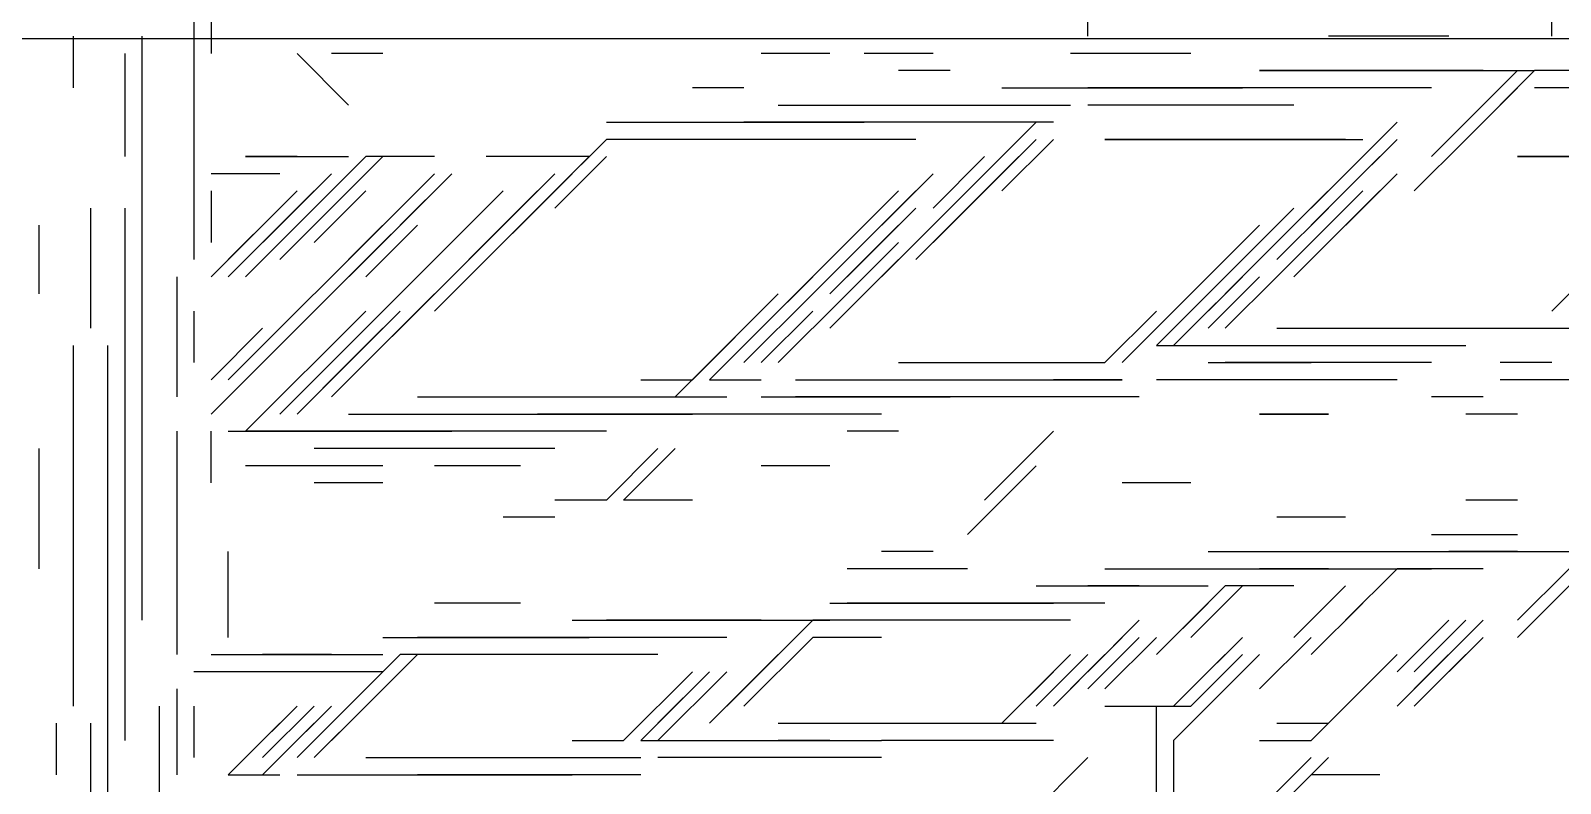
# Model space of a CAD drawing. Extents: x 34 to 168, y 38 to 138.
# Drawn here: x 74.55 to 89.38, y 102.77 to 110.08 of the extents above; entities that cross this region are included whole.
import ezdxf

# ---------------------------------------------------------------- set-up
doc = ezdxf.new("R2010")
doc.units = 0
doc.layers.add('STRUCTURE', color=1, linetype='CONTINUOUS')

msp = doc.modelspace()

# ---------------------------------------------------------------- linework, layer by layer
for p, q in [((76.1337, 111.5203), (76.1337, 107.8536)), ((76.3003, 111.3536), (76.3003, 109.8536)), ((76.1337, 110.8536), (76.1337, 107.8536)), ((76.1337, 110.8536), (76.1337, 107.8536)), ((84.8003, 110.0203), (84.8003, 110.5203)), ((84.8003, 110.0203), (84.8003, 110.5203)), ((89.3003, 110.0203), (89.3003, 110.5203)), ((89.3003, 110.0203), (89.3003, 110.5203)), ((76.1337, 110.3536), (76.1337, 107.8536)), ((74.967, 109.5203), (74.967, 110.0203)), ((74.967, 109.5203), (74.967, 110.0203)), ((75.6337, 107.5203), (75.6337, 110.0203)), ((88.3003, 110.0203), (87.1337, 110.0203)), ((75.467, 108.8536), (75.467, 109.8536)), ((77.6337, 109.3536), (77.1337, 109.8536)), ((77.967, 109.8536), (77.467, 109.8536)), ((82.3003, 109.8536), (81.6337, 109.8536)), ((83.3003, 109.8536), (82.6337, 109.8536)), ((85.3003, 109.8536), (84.6337, 109.8536)), ((85.3003, 109.8536), (84.6337, 109.8536)), ((85.8003, 109.8536), (85.1337, 109.8536)), ((83.467, 109.687), (82.967, 109.687)), ((86.467, 109.687), (88.967, 109.687)), ((86.467, 109.687), (89.1337, 109.687)), ((88.3003, 109.687), (86.467, 109.687)), ((86.467, 109.687), (88.967, 109.687)), ((86.467, 109.687), (88.8003, 109.687)), ((88.3003, 109.687), (86.6337, 109.687)), ((88.3003, 109.687), (86.6337, 109.687)), ((86.8003, 109.687), (89.1337, 109.687)), ((88.1337, 109.687), (86.8003, 109.687)), ((88.1337, 109.687), (86.8003, 109.687)), ((88.1337, 109.687), (86.967, 109.687)), ((86.967, 109.687), (89.1337, 109.687)), ((88.6337, 109.687), (86.967, 109.687)), ((86.967, 109.687), (89.1337, 109.687)), ((87.1337, 109.687), (88.3003, 109.687)), ((88.6337, 109.687), (87.1337, 109.687)), ((87.1337, 109.687), (88.3003, 109.687)), ((88.6337, 109.687), (87.1337, 109.687)), ((88.3003, 109.687), (87.3003, 109.687)), ((88.1337, 109.687), (87.6337, 109.687)), ((89.1337, 109.687), (88.467, 109.0203)), ((88.967, 109.687), (88.467, 109.187)), ((88.6337, 109.687), (89.1337, 109.687)), ((89.8003, 109.687), (89.1337, 109.687)), ((90.467, 109.687), (89.3003, 109.687)), ((76.1337, 109.5203), (76.1337, 107.8536)), ((81.467, 109.5203), (80.967, 109.5203)), ((83.967, 109.5203), (84.8003, 109.5203)), ((84.1337, 109.5203), (86.3003, 109.5203)), ((84.1337, 109.5203), (86.3003, 109.5203)), ((84.1337, 109.5203), (86.3003, 109.5203)), ((84.6337, 109.5203), (86.1337, 109.5203)), ((84.6337, 109.5203), (86.1337, 109.5203)), ((84.6337, 109.5203), (86.1337, 109.5203)), ((84.8003, 109.5203), (85.967, 109.5203)), ((84.8003, 109.5203), (85.967, 109.5203)), ((85.967, 109.5203), (84.8003, 109.5203)), ((86.1337, 109.5203), (84.8003, 109.5203)), ((86.1337, 109.5203), (84.8003, 109.5203)), ((86.3003, 109.5203), (84.8003, 109.5203)), ((86.1337, 109.5203), (84.8003, 109.5203)), ((85.967, 109.5203), (84.967, 109.5203)), ((86.467, 109.5203), (84.967, 109.5203)), ((86.8003, 109.5203), (84.967, 109.5203)), ((86.467, 109.5203), (84.967, 109.5203)), ((86.6337, 109.5203), (84.967, 109.5203)), ((86.6337, 109.5203), (84.967, 109.5203)), ((85.1337, 109.5203), (85.8003, 109.5203)), ((87.467, 109.5203), (85.6337, 109.5203)), ((88.1337, 109.5203), (86.3003, 109.5203)), ((87.967, 109.5203), (86.8003, 109.5203)), ((87.967, 109.5203), (86.967, 109.5203)), ((88.8003, 109.5203), (88.1337, 108.8536)), ((88.8003, 109.5203), (88.1337, 108.8536)), ((88.8003, 109.5203), (88.1337, 108.8536)), ((88.967, 109.5203), (88.467, 109.0203)), ((89.6337, 109.5203), (89.1337, 109.5203)), ((75.6337, 105.187), (75.6337, 109.3536)), ((75.6337, 105.187), (75.6337, 109.3536)), ((81.8003, 109.3536), (83.467, 109.3536)), ((81.967, 109.3536), (83.6337, 109.3536)), ((81.967, 109.3536), (83.6337, 109.3536)), ((82.1337, 109.3536), (82.6337, 109.3536)), ((82.6337, 109.3536), (83.967, 109.3536)), ((82.8003, 109.3536), (84.6337, 109.3536)), ((82.8003, 109.3536), (84.467, 109.3536)), ((82.8003, 109.3536), (83.967, 109.3536)), ((82.8003, 109.3536), (84.467, 109.3536)), ((82.967, 109.3536), (83.467, 109.3536)), ((85.467, 109.3536), (84.8003, 109.3536)), ((86.1337, 109.3536), (84.8003, 109.3536)), ((86.6337, 109.3536), (84.967, 109.3536)), ((86.8003, 109.3536), (84.967, 109.3536)), ((80.1337, 109.187), (81.467, 109.187)), ((80.1337, 109.187), (82.6337, 109.187)), ((80.1337, 109.187), (81.467, 109.187)), ((80.467, 109.187), (82.467, 109.187)), ((80.8003, 109.187), (81.8003, 109.187)), ((80.8003, 109.187), (81.8003, 109.187)), ((80.967, 109.187), (81.6337, 109.187)), ((84.467, 109.187), (81.467, 109.187)), ((83.967, 109.187), (81.6337, 109.187)), ((84.467, 109.187), (81.6337, 109.187)), ((83.967, 109.187), (81.6337, 109.187)), ((84.467, 109.187), (81.8003, 109.187)), ((81.8003, 109.187), (82.6337, 109.187)), ((83.967, 109.187), (81.8003, 109.187)), ((83.967, 109.187), (81.8003, 109.187)), ((84.467, 109.187), (81.8003, 109.187)), ((81.8003, 109.187), (82.6337, 109.187)), ((83.6337, 109.187), (82.1337, 109.187)), ((82.1337, 109.187), (82.6337, 109.187)), ((83.967, 109.187), (82.467, 109.187)), ((83.8003, 109.187), (82.8003, 109.187)), ((84.3003, 109.187), (83.1337, 108.0203)), ((83.6337, 109.187), (83.1337, 109.187)), ((84.3003, 109.187), (83.1337, 108.0203)), ((84.467, 109.187), (83.967, 109.187)), ((86.967, 108.3536), (87.8003, 109.187)), ((80.1337, 109.0203), (79.6337, 108.5203)), ((81.467, 109.0203), (80.1337, 109.0203)), ((80.967, 109.0203), (80.1337, 109.0203)), ((81.3003, 109.0203), (80.1337, 109.0203)), ((81.467, 109.0203), (80.1337, 109.0203)), ((81.467, 109.0203), (80.1337, 109.0203)), ((81.6337, 109.0203), (80.1337, 109.0203)), ((81.6337, 109.0203), (80.1337, 109.0203)), ((80.967, 109.0203), (80.1337, 109.0203)), ((82.3003, 109.0203), (80.3003, 109.0203)), ((82.6337, 109.0203), (80.3003, 109.0203)), ((82.967, 109.0203), (80.3003, 109.0203)), ((83.1337, 109.0203), (80.467, 109.0203)), ((83.1337, 109.0203), (80.6337, 109.0203)), ((84.3003, 109.0203), (83.3003, 108.0203)), ((83.467, 108.3536), (84.1337, 109.0203)), ((83.467, 108.3536), (84.1337, 109.0203)), ((83.467, 108.3536), (84.1337, 109.0203)), ((84.467, 109.0203), (83.967, 108.5203)), ((84.967, 109.0203), (87.467, 109.0203)), ((87.3003, 109.0203), (84.967, 109.0203)), ((87.3003, 108.5203), (87.8003, 109.0203)), ((88.467, 109.0203), (87.967, 108.5203)), ((77.8003, 108.8536), (76.6337, 107.687)), ((77.1337, 108.8536), (76.6337, 108.8536)), ((76.6337, 108.8536), (77.6337, 108.8536)), ((77.1337, 108.8536), (76.6337, 108.8536)), ((76.6337, 108.8536), (77.467, 108.8536)), ((77.1337, 108.8536), (76.6337, 108.8536)), ((76.6337, 108.8536), (77.467, 108.8536)), ((77.967, 108.8536), (76.967, 107.8536)), ((78.467, 108.8536), (77.8003, 108.8536)), ((78.467, 108.8536), (77.967, 108.8536)), ((78.467, 108.8536), (77.967, 108.8536)), ((79.967, 108.8536), (78.8003, 107.687)), ((79.967, 108.8536), (78.8003, 107.687)), ((79.467, 108.8536), (78.967, 108.8536)), ((79.967, 108.8536), (78.967, 108.8536)), ((79.467, 108.8536), (78.967, 108.8536)), ((79.967, 108.8536), (79.467, 108.8536)), ((79.967, 108.8536), (79.467, 108.8536)), ((79.967, 108.8536), (79.467, 108.8536)), ((79.967, 108.8536), (79.467, 108.8536)), ((80.1337, 108.8536), (79.6337, 108.3536)), ((83.967, 108.8536), (83.1337, 108.0203)), ((83.967, 108.8536), (83.1337, 108.0203)), ((83.967, 108.8536), (83.1337, 108.0203)), ((83.3003, 108.3536), (83.8003, 108.8536)), ((84.1337, 108.8536), (83.3003, 108.0203)), ((83.467, 108.3536), (83.967, 108.8536)), ((86.8003, 108.187), (87.467, 108.8536)), ((86.967, 108.187), (87.6337, 108.8536)), ((88.967, 108.8536), (90.8003, 108.8536)), ((90.8003, 108.8536), (88.967, 108.8536)), ((76.8003, 108.687), (76.3003, 108.687)), ((76.967, 108.687), (76.3003, 108.687)), ((76.8003, 108.687), (76.3003, 108.687)), ((76.967, 108.687), (76.467, 108.687)), ((76.967, 108.687), (76.467, 108.687)), ((78.6337, 108.687), (76.6337, 106.687)), ((78.6337, 108.687), (76.6337, 106.687)), ((77.467, 108.687), (76.8003, 108.0203)), ((77.6337, 108.687), (76.967, 108.0203)), ((77.6337, 108.687), (76.967, 108.0203)), ((78.6337, 108.687), (77.3003, 107.3536)), ((78.6337, 108.687), (77.3003, 107.3536)), ((78.6337, 108.687), (77.467, 107.5203)), ((78.6337, 108.687), (77.467, 107.5203)), ((77.467, 107.687), (78.467, 108.687)), ((78.6337, 108.687), (77.467, 107.5203)), ((78.6337, 108.687), (78.1337, 108.187)), ((78.6337, 108.687), (78.1337, 108.187)), ((78.6337, 108.687), (78.1337, 108.187)), ((79.6337, 108.687), (78.3003, 107.3536)), ((79.6337, 108.687), (78.3003, 107.3536)), ((79.6337, 108.687), (78.3003, 107.3536)), ((79.8003, 108.687), (78.6337, 107.5203)), ((82.3003, 107.687), (83.3003, 108.687)), ((83.8003, 108.687), (82.8003, 107.687)), ((87.8003, 108.687), (86.8003, 107.687)), ((76.1337, 108.5203), (76.1337, 107.8536)), ((76.1337, 108.5203), (76.1337, 107.8536)), ((76.1337, 108.5203), (76.1337, 108.0203)), ((76.1337, 108.5203), (76.1337, 107.8536)), ((76.1337, 108.5203), (76.1337, 107.8536)), ((76.1337, 108.5203), (76.1337, 107.8536)), ((76.3003, 107.687), (77.1337, 108.5203)), ((76.3003, 108.5203), (76.3003, 108.0203)), ((76.3003, 108.5203), (76.3003, 108.0203)), ((76.467, 107.687), (77.3003, 108.5203)), ((76.467, 107.687), (77.3003, 108.5203)), ((76.467, 107.687), (77.3003, 108.5203)), ((76.467, 107.687), (77.3003, 108.5203)), ((76.467, 107.687), (77.3003, 108.5203)), ((77.8003, 108.5203), (77.3003, 108.0203)), ((77.8003, 108.5203), (77.3003, 108.0203)), ((77.467, 107.687), (78.3003, 108.5203)), ((77.467, 107.687), (78.3003, 108.5203)), ((77.6337, 107.8536), (78.3003, 108.5203)), ((77.967, 107.3536), (79.1337, 108.5203)), ((79.467, 108.5203), (78.3003, 107.3536)), ((79.467, 108.5203), (78.8003, 107.8536)), ((79.467, 108.5203), (78.967, 108.0203)), ((81.967, 107.5203), (82.967, 108.5203)), ((82.1337, 107.5203), (83.1337, 108.5203)), ((83.8003, 108.5203), (83.1337, 107.8536)), ((87.467, 108.5203), (86.6337, 107.687)), ((87.6337, 108.5203), (86.8003, 107.687)), ((87.467, 108.5203), (86.967, 108.0203)), ((75.1337, 107.187), (75.1337, 108.3536)), ((75.1337, 107.187), (75.1337, 108.3536)), ((75.467, 107.187), (75.467, 108.3536)), ((76.467, 106.687), (78.1337, 108.3536)), ((76.467, 107.687), (77.1337, 108.3536)), ((76.467, 107.8536), (76.967, 108.3536)), ((76.467, 107.8536), (76.967, 108.3536)), ((76.467, 107.8536), (76.967, 108.3536)), ((76.467, 107.687), (77.1337, 108.3536)), ((76.467, 107.687), (77.1337, 108.3536)), ((76.6337, 107.8536), (77.1337, 108.3536)), ((76.6337, 107.8536), (77.1337, 108.3536)), ((78.8003, 107.8536), (79.3003, 108.3536)), ((82.3003, 107.5203), (83.1337, 108.3536)), ((86.3003, 107.8536), (86.8003, 108.3536)), ((86.6337, 107.8536), (87.1337, 108.3536)), ((74.6337, 107.5203), (74.6337, 108.187)), ((77.1337, 106.5203), (78.8003, 108.187)), ((78.3003, 108.187), (77.8003, 107.687)), ((78.3003, 108.187), (77.8003, 107.687)), ((82.467, 107.687), (82.967, 108.187)), ((85.6337, 107.3536), (86.467, 108.187)), ((85.8003, 107.3536), (86.6337, 108.187)), ((85.967, 107.5203), (86.6337, 108.187)), ((86.1337, 107.5203), (86.8003, 108.187)), ((77.967, 108.0203), (76.6337, 106.687)), ((77.967, 108.0203), (76.6337, 106.687)), ((78.967, 108.0203), (78.3003, 107.3536)), ((82.967, 108.0203), (82.3003, 107.3536)), ((82.967, 108.0203), (82.3003, 107.3536)), ((82.967, 108.0203), (82.3003, 107.3536)), ((82.967, 108.0203), (82.3003, 107.3536)), ((82.967, 108.0203), (82.3003, 107.3536)), ((83.1337, 108.0203), (82.6337, 107.5203)), ((83.1337, 108.0203), (82.6337, 107.5203)), ((78.967, 107.8536), (78.467, 107.3536)), ((82.3003, 107.3536), (82.8003, 107.8536)), ((82.967, 107.8536), (82.3003, 107.187)), ((82.3003, 107.3536), (82.8003, 107.8536)), ((82.3003, 107.3536), (82.8003, 107.8536)), ((85.6337, 107.3536), (86.1337, 107.8536)), ((89.3003, 107.3536), (89.8003, 107.8536)), ((75.967, 107.687), (75.967, 106.5203)), ((75.967, 107.687), (75.967, 106.5203)), ((75.967, 107.687), (75.967, 106.5203)), ((77.6337, 107.687), (76.3003, 106.3536)), ((77.6337, 107.687), (76.6337, 106.687)), ((78.6337, 107.687), (77.467, 106.5203)), ((78.6337, 107.687), (77.6337, 106.687)), ((81.6337, 107.187), (82.1337, 107.687)), ((82.6337, 107.687), (82.1337, 107.187)), ((85.6337, 107.0203), (86.3003, 107.687)), ((85.6337, 107.0203), (86.3003, 107.687)), ((86.3003, 107.687), (85.8003, 107.187)), ((86.3003, 107.687), (85.8003, 107.187)), ((86.467, 107.687), (85.967, 107.187)), ((86.6337, 107.687), (86.1337, 107.187)), ((78.467, 107.5203), (77.967, 107.0203)), ((80.967, 106.687), (81.8003, 107.5203)), ((80.967, 106.687), (81.8003, 107.5203)), ((81.1337, 106.687), (81.967, 107.5203)), ((81.467, 106.8536), (82.1337, 107.5203)), ((82.467, 107.5203), (81.8003, 106.8536)), ((82.467, 107.5203), (81.8003, 106.8536)), ((85.467, 107.0203), (85.967, 107.5203)), ((75.467, 104.3536), (75.467, 107.3536)), ((76.1337, 107.3536), (76.1337, 106.8536)), ((76.1337, 107.3536), (76.1337, 106.8536)), ((76.1337, 107.3536), (76.1337, 106.8536)), ((76.6337, 106.187), (77.8003, 107.3536)), ((78.1337, 107.3536), (77.1337, 106.3536)), ((77.6337, 106.8536), (78.1337, 107.3536)), ((82.1337, 107.3536), (81.6337, 106.8536)), ((82.1337, 107.3536), (81.6337, 106.8536)), ((82.1337, 107.3536), (81.6337, 106.8536)), ((84.967, 106.8536), (85.467, 107.3536)), ((85.1337, 106.8536), (85.6337, 107.3536)), ((75.6337, 106.187), (75.6337, 107.187)), ((75.967, 107.187), (75.967, 106.5203)), ((76.3003, 106.687), (76.8003, 107.187)), ((76.3003, 106.687), (76.8003, 107.187)), ((76.3003, 106.687), (76.8003, 107.187)), ((76.3003, 106.687), (76.8003, 107.187)), ((77.967, 107.187), (77.1337, 106.3536)), ((77.967, 107.187), (77.1337, 106.3536)), ((77.967, 107.187), (77.1337, 106.3536)), ((77.967, 107.187), (77.467, 106.687)), ((80.8003, 106.5203), (81.467, 107.187)), ((86.6337, 107.187), (88.967, 107.187)), ((86.967, 107.187), (88.967, 107.187)), ((87.1337, 107.187), (89.1337, 107.187)), ((87.467, 107.187), (89.1337, 107.187)), ((87.8003, 107.187), (89.3003, 107.187)), ((87.967, 107.187), (89.3003, 107.187)), ((88.1337, 107.187), (89.3003, 107.187)), ((88.1337, 107.187), (89.3003, 107.187)), ((88.1337, 107.187), (89.3003, 107.187)), ((88.3003, 107.187), (89.467, 107.187)), ((88.3003, 107.187), (89.3003, 107.187)), ((88.467, 107.187), (89.6337, 107.187)), ((88.467, 107.187), (89.6337, 107.187)), ((88.6337, 107.187), (89.6337, 107.187)), ((74.967, 103.5203), (74.967, 107.0203)), ((74.967, 103.5203), (74.967, 107.0203)), ((75.3003, 103.5203), (75.3003, 107.0203)), ((77.1337, 106.5203), (77.6337, 107.0203)), ((85.467, 107.0203), (85.967, 107.0203)), ((85.467, 107.0203), (85.967, 107.0203)), ((85.467, 107.0203), (85.967, 107.0203)), ((85.967, 107.0203), (87.967, 107.0203)), ((85.967, 107.0203), (87.6337, 107.0203)), ((85.967, 107.0203), (87.967, 107.0203)), ((85.967, 107.0203), (87.967, 107.0203)), ((85.967, 107.0203), (87.8003, 107.0203)), ((86.1337, 107.0203), (87.3003, 107.0203)), ((86.1337, 107.0203), (86.967, 107.0203)), ((86.1337, 107.0203), (86.8003, 107.0203)), ((86.3003, 107.0203), (88.467, 107.0203)), ((86.3003, 107.0203), (88.3003, 107.0203)), ((86.3003, 107.0203), (88.1337, 107.0203)), ((86.3003, 107.0203), (88.1337, 107.0203)), ((86.3003, 107.0203), (88.3003, 107.0203)), ((76.967, 106.3536), (77.467, 106.8536)), ((76.967, 106.3536), (77.467, 106.8536)), ((77.6337, 106.8536), (77.1337, 106.3536)), ((77.6337, 106.8536), (77.1337, 106.3536)), ((82.967, 106.8536), (84.8003, 106.8536)), ((83.467, 106.8536), (84.967, 106.8536)), ((83.6337, 106.8536), (84.967, 106.8536)), ((84.3003, 106.8536), (84.967, 106.8536)), ((85.967, 106.8536), (86.967, 106.8536)), ((86.967, 106.8536), (86.1337, 106.8536)), ((87.967, 106.8536), (86.3003, 106.8536)), ((88.1337, 106.8536), (86.8003, 106.8536)), ((88.1337, 106.8536), (86.8003, 106.8536)), ((87.967, 106.8536), (87.1337, 106.8536)), ((89.3003, 106.8536), (88.8003, 106.8536)), ((80.467, 106.687), (80.967, 106.687)), ((81.1337, 106.687), (81.6337, 106.687)), ((81.1337, 106.687), (81.6337, 106.687)), ((81.1337, 106.687), (81.6337, 106.687)), ((81.967, 106.687), (83.467, 106.687)), ((81.967, 106.687), (83.3003, 106.687)), ((81.967, 106.687), (82.8003, 106.687)), ((82.467, 106.687), (84.1337, 106.687)), ((82.8003, 106.687), (84.6337, 106.687)), ((82.967, 106.687), (84.6337, 106.687)), ((83.1337, 106.687), (84.8003, 106.687)), ((83.1337, 106.687), (84.8003, 106.687)), ((83.1337, 106.687), (84.8003, 106.687)), ((83.3003, 106.687), (84.967, 106.687)), ((83.467, 106.687), (84.967, 106.687)), ((83.6337, 106.687), (84.967, 106.687)), ((83.6337, 106.687), (84.967, 106.687)), ((83.6337, 106.687), (84.967, 106.687)), ((84.3003, 106.687), (85.1337, 106.687)), ((85.1337, 106.687), (84.467, 106.687)), ((86.1337, 106.687), (85.467, 106.687)), ((86.6337, 106.687), (85.467, 106.687)), ((86.6337, 106.687), (85.467, 106.687)), ((86.967, 106.687), (85.6337, 106.687)), ((86.1337, 106.687), (85.6337, 106.687)), ((87.1337, 106.687), (86.467, 106.687)), ((87.8003, 106.687), (86.467, 106.687)), ((87.1337, 106.687), (86.467, 106.687)), ((89.3003, 106.687), (88.8003, 106.687)), ((89.467, 106.687), (88.967, 106.687)), ((78.3003, 106.5203), (80.3003, 106.5203)), ((78.8003, 106.5203), (80.6337, 106.5203)), ((79.467, 106.5203), (80.8003, 106.5203)), ((80.1337, 106.5203), (80.8003, 106.5203)), ((80.8003, 106.5203), (81.3003, 106.5203)), ((80.8003, 106.5203), (81.3003, 106.5203)), ((81.6337, 106.5203), (83.467, 106.5203)), ((81.6337, 106.5203), (83.467, 106.5203)), ((81.6337, 106.5203), (83.3003, 106.5203)), ((81.6337, 106.5203), (83.467, 106.5203)), ((81.8003, 106.5203), (83.1337, 106.5203)), ((81.8003, 106.5203), (82.967, 106.5203)), ((81.8003, 106.5203), (82.6337, 106.5203)), ((81.8003, 106.5203), (83.1337, 106.5203)), ((81.8003, 106.5203), (82.967, 106.5203)), ((81.8003, 106.5203), (82.967, 106.5203)), ((81.8003, 106.5203), (82.8003, 106.5203)), ((83.1337, 106.5203), (81.967, 106.5203)), ((85.3003, 106.5203), (82.3003, 106.5203)), ((84.467, 106.5203), (82.8003, 106.5203)), ((84.467, 106.5203), (82.8003, 106.5203)), ((83.967, 106.5203), (82.967, 106.5203)), ((88.6337, 106.5203), (88.1337, 106.5203)), ((77.6337, 106.3536), (79.3003, 106.3536)), ((77.6337, 106.3536), (78.6337, 106.3536)), ((77.6337, 106.3536), (78.1337, 106.3536)), ((77.967, 106.3536), (79.967, 106.3536)), ((78.3003, 106.3536), (80.467, 106.3536)), ((78.467, 106.3536), (80.6337, 106.3536)), ((78.467, 106.3536), (80.6337, 106.3536)), ((78.467, 106.3536), (80.6337, 106.3536)), ((78.467, 106.3536), (80.467, 106.3536)), ((78.6337, 106.3536), (80.6337, 106.3536)), ((78.6337, 106.3536), (80.6337, 106.3536)), ((78.8003, 106.3536), (80.8003, 106.3536)), ((78.8003, 106.3536), (80.6337, 106.3536)), ((78.8003, 106.3536), (80.6337, 106.3536)), ((79.3003, 106.3536), (80.967, 106.3536)), ((80.967, 106.3536), (79.467, 106.3536)), ((81.8003, 106.3536), (80.967, 106.3536)), ((82.6337, 106.3536), (81.1337, 106.3536)), ((82.6337, 106.3536), (81.1337, 106.3536)), ((82.8003, 106.3536), (81.6337, 106.3536)), ((86.467, 106.3536), (87.1337, 106.3536)), ((87.1337, 106.3536), (86.467, 106.3536)), ((86.467, 106.3536), (87.1337, 106.3536)), ((87.1337, 106.3536), (86.467, 106.3536)), ((88.967, 106.3536), (88.467, 106.3536)), ((75.967, 106.187), (75.967, 104.0203)), ((75.967, 106.187), (75.967, 104.0203)), ((75.967, 106.187), (75.967, 104.0203)), ((75.967, 106.187), (75.967, 104.0203)), ((75.967, 106.187), (75.967, 104.0203)), ((76.3003, 105.687), (76.3003, 106.187)), ((76.467, 106.187), (78.467, 106.187)), ((78.467, 106.187), (76.6337, 106.187)), ((77.3003, 106.187), (78.6337, 106.187)), ((77.3003, 106.187), (78.3003, 106.187)), ((77.3003, 106.187), (78.1337, 106.187)), ((77.3003, 106.187), (78.6337, 106.187)), ((77.3003, 106.187), (78.467, 106.187)), ((77.3003, 106.187), (78.467, 106.187)), ((77.3003, 106.187), (78.3003, 106.187)), ((77.3003, 106.187), (78.3003, 106.187)), ((77.3003, 106.187), (78.3003, 106.187)), ((77.3003, 106.187), (78.6337, 106.187)), ((80.1337, 106.187), (78.3003, 106.187)), ((79.8003, 106.187), (78.467, 106.187)), ((79.8003, 106.187), (78.467, 106.187)), ((82.967, 106.187), (82.467, 106.187)), ((82.967, 106.187), (82.467, 106.187)), ((84.467, 106.187), (83.8003, 105.5203)), ((74.6337, 104.8536), (74.6337, 106.0203)), ((78.1337, 106.0203), (77.3003, 106.0203)), ((78.3003, 106.0203), (77.8003, 106.0203)), ((78.3003, 106.0203), (77.8003, 106.0203)), ((79.6337, 106.0203), (78.1337, 106.0203)), ((80.6337, 106.0203), (80.1337, 105.5203)), ((80.8003, 106.0203), (80.3003, 105.5203)), ((77.1337, 105.8536), (76.6337, 105.8536)), ((77.6337, 105.8536), (76.967, 105.8536)), ((77.967, 105.8536), (76.967, 105.8536)), ((77.6337, 105.8536), (76.967, 105.8536)), ((79.3003, 105.8536), (78.467, 105.8536)), ((82.3003, 105.8536), (81.6337, 105.8536)), ((82.3003, 105.8536), (81.6337, 105.8536)), ((84.3003, 105.8536), (83.6337, 105.187)), ((84.3003, 105.8536), (83.6337, 105.187)), ((77.967, 105.687), (77.3003, 105.687)), ((85.8003, 105.687), (85.1337, 105.687)), ((80.1337, 105.5203), (79.6337, 105.5203)), ((80.967, 105.5203), (80.3003, 105.5203)), ((80.967, 105.5203), (80.3003, 105.5203)), ((88.967, 105.5203), (88.467, 105.5203)), ((75.6337, 104.3536), (75.6337, 105.3536)), ((79.6337, 105.3536), (79.1337, 105.3536)), ((87.3003, 105.3536), (86.6337, 105.3536)), ((87.3003, 105.3536), (86.6337, 105.3536)), ((88.1337, 105.187), (88.967, 105.187)), ((75.467, 103.187), (75.467, 105.0203)), ((75.467, 103.187), (75.467, 105.0203)), ((76.467, 104.187), (76.467, 105.0203)), ((76.467, 104.187), (76.467, 105.0203)), ((83.3003, 105.0203), (82.8003, 105.0203)), ((83.3003, 105.0203), (82.8003, 105.0203)), ((85.967, 105.0203), (87.3003, 105.0203)), ((85.967, 105.0203), (87.3003, 105.0203)), ((86.6337, 105.0203), (87.967, 105.0203)), ((87.6337, 105.0203), (88.1337, 105.0203)), ((88.1337, 105.0203), (89.3003, 105.0203)), ((88.1337, 105.0203), (89.3003, 105.0203)), ((88.3003, 105.0203), (89.467, 105.0203)), ((88.967, 105.0203), (88.3003, 105.0203)), ((88.967, 105.0203), (88.467, 105.0203)), ((88.967, 105.0203), (88.467, 105.0203)), ((88.967, 105.0203), (88.467, 105.0203)), ((83.6337, 104.8536), (82.467, 104.8536)), ((84.967, 104.8536), (85.8003, 104.8536)), ((84.967, 104.8536), (85.8003, 104.8536)), ((85.3003, 104.8536), (86.1337, 104.8536)), ((85.6337, 104.8536), (86.6337, 104.8536)), ((85.967, 104.8536), (87.967, 104.8536)), ((85.967, 104.8536), (87.967, 104.8536)), ((86.1337, 104.8536), (88.1337, 104.8536)), ((87.1337, 104.8536), (86.467, 104.8536)), ((87.1337, 104.8536), (86.467, 104.8536)), ((87.1337, 104.8536), (86.467, 104.8536)), ((87.1337, 104.8536), (86.467, 104.8536)), ((87.1337, 104.8536), (86.467, 104.8536)), ((87.1337, 104.8536), (86.467, 104.8536)), ((87.1337, 104.8536), (86.467, 104.8536)), ((87.1337, 104.8536), (86.467, 104.8536)), ((87.1337, 104.8536), (86.467, 104.8536)), ((86.967, 104.8536), (87.467, 104.8536)), ((87.8003, 104.8536), (87.3003, 104.3536)), ((87.8003, 104.8536), (87.3003, 104.3536)), ((87.8003, 104.8536), (87.3003, 104.3536)), ((87.8003, 104.8536), (87.3003, 104.3536)), ((87.8003, 104.8536), (87.3003, 104.3536)), ((88.3003, 104.8536), (87.8003, 104.8536)), ((88.3003, 104.8536), (87.8003, 104.8536)), ((88.467, 104.8536), (87.8003, 104.8536)), ((88.3003, 104.8536), (87.8003, 104.8536)), ((88.6337, 104.8536), (87.967, 104.8536)), ((88.6337, 104.8536), (87.967, 104.8536)), ((88.6337, 104.8536), (87.967, 104.8536)), ((88.6337, 104.8536), (88.1337, 104.8536)), ((89.467, 104.8536), (88.967, 104.3536)), ((89.467, 104.8536), (88.967, 104.3536)), ((89.467, 104.8536), (88.967, 104.3536)), ((89.467, 104.8536), (88.967, 104.3536)), ((89.467, 104.8536), (88.967, 104.3536)), ((84.3003, 104.687), (84.8003, 104.687)), ((84.3003, 104.687), (85.467, 104.687)), ((84.3003, 104.687), (85.1337, 104.687)), ((84.3003, 104.687), (84.8003, 104.687)), ((84.6337, 104.687), (85.8003, 104.687)), ((84.6337, 104.687), (85.8003, 104.687)), ((85.3003, 104.687), (84.8003, 104.687)), ((84.8003, 104.687), (85.967, 104.687)), ((85.3003, 104.687), (84.8003, 104.687)), ((85.3003, 104.687), (84.8003, 104.687)), ((85.3003, 104.687), (84.8003, 104.687)), ((85.3003, 104.687), (84.8003, 104.687)), ((85.3003, 104.687), (84.8003, 104.687)), ((85.3003, 104.687), (84.8003, 104.687)), ((86.1337, 104.687), (85.6337, 104.187)), ((86.3003, 104.687), (85.8003, 104.187)), ((86.3003, 104.687), (85.8003, 104.187)), ((86.6337, 104.687), (86.1337, 104.687)), ((86.6337, 104.687), (86.1337, 104.687)), ((86.8003, 104.687), (86.3003, 104.687)), ((86.8003, 104.687), (86.3003, 104.687)), ((86.8003, 104.687), (86.3003, 104.687)), ((86.8003, 104.187), (87.3003, 104.687)), ((86.8003, 104.187), (87.3003, 104.687)), ((86.8003, 104.187), (87.3003, 104.687)), ((89.467, 104.687), (88.967, 104.187)), ((78.967, 104.5203), (78.467, 104.5203)), ((78.967, 104.5203), (78.467, 104.5203)), ((79.3003, 104.5203), (78.8003, 104.5203)), ((82.3003, 104.5203), (83.967, 104.5203)), ((82.3003, 104.5203), (84.1337, 104.5203)), ((82.3003, 104.5203), (83.967, 104.5203)), ((84.6337, 104.5203), (82.467, 104.5203)), ((82.467, 104.5203), (84.467, 104.5203)), ((82.467, 104.5203), (84.1337, 104.5203)), ((84.6337, 104.5203), (82.467, 104.5203)), ((84.6337, 104.5203), (82.467, 104.5203)), ((82.467, 104.5203), (83.6337, 104.5203)), ((84.6337, 104.5203), (82.467, 104.5203)), ((82.467, 104.5203), (84.467, 104.5203)), ((84.6337, 104.5203), (82.6337, 104.5203)), ((84.6337, 104.5203), (82.6337, 104.5203)), ((84.8003, 104.5203), (82.6337, 104.5203)), ((82.8003, 104.5203), (84.467, 104.5203)), ((84.967, 104.5203), (82.8003, 104.5203)), ((84.8003, 104.5203), (82.8003, 104.5203)), ((84.467, 104.5203), (82.967, 104.5203)), ((84.967, 104.5203), (83.1337, 104.5203)), ((83.3003, 104.5203), (83.967, 104.5203)), ((83.967, 104.5203), (83.467, 104.5203)), ((84.967, 104.5203), (83.8003, 104.5203)), ((84.967, 104.5203), (84.3003, 104.5203)), ((85.967, 104.5203), (85.467, 104.0203)), ((87.467, 104.5203), (86.967, 104.0203)), ((79.8003, 104.3536), (80.6337, 104.3536)), ((79.8003, 104.3536), (80.6337, 104.3536)), ((79.967, 104.3536), (82.1337, 104.3536)), ((80.1337, 104.3536), (82.3003, 104.3536)), ((81.6337, 104.3536), (80.1337, 104.3536)), ((80.3003, 104.3536), (82.3003, 104.3536)), ((81.6337, 104.3536), (80.3003, 104.3536)), ((80.3003, 104.3536), (82.3003, 104.3536)), ((81.467, 104.3536), (80.3003, 104.3536)), ((81.6337, 104.3536), (80.3003, 104.3536)), ((80.3003, 104.3536), (82.3003, 104.3536)), ((81.6337, 104.3536), (80.467, 104.3536)), ((81.467, 104.3536), (80.467, 104.3536)), ((81.467, 104.3536), (80.467, 104.3536)), ((81.467, 104.3536), (80.467, 104.3536)), ((81.3003, 104.3536), (80.467, 104.3536)), ((81.3003, 104.3536), (80.6337, 104.3536)), ((80.967, 104.3536), (81.6337, 104.3536)), ((80.967, 104.3536), (81.6337, 104.3536)), ((80.967, 104.3536), (81.6337, 104.3536)), ((82.1337, 104.3536), (81.3003, 103.5203)), ((82.6337, 104.3536), (82.1337, 104.3536)), ((82.6337, 104.3536), (82.1337, 104.3536)), ((82.967, 104.3536), (82.3003, 104.3536)), ((83.6337, 104.3536), (82.467, 104.3536)), ((84.1337, 104.3536), (82.6337, 104.3536)), ((84.6337, 104.3536), (82.967, 104.3536)), ((84.8003, 103.8536), (85.3003, 104.3536)), ((88.6337, 104.3536), (87.8003, 103.5203)), ((87.8003, 103.8536), (88.3003, 104.3536)), ((88.6337, 104.3536), (87.967, 103.687)), ((87.967, 103.8536), (88.467, 104.3536)), ((88.6337, 104.3536), (87.967, 103.687)), ((88.6337, 104.3536), (87.967, 103.687)), ((75.3003, 100.8536), (75.3003, 104.187)), ((77.967, 104.187), (79.8003, 104.187)), ((78.1337, 104.187), (79.967, 104.187)), ((78.1337, 104.187), (79.967, 104.187)), ((78.1337, 104.187), (79.967, 104.187)), ((78.3003, 104.187), (79.8003, 104.187)), ((78.3003, 104.187), (79.8003, 104.187)), ((79.8003, 104.187), (78.3003, 104.187)), ((79.967, 104.187), (78.3003, 104.187)), ((79.967, 104.187), (78.3003, 104.187)), ((79.967, 104.187), (78.3003, 104.187)), ((79.8003, 104.187), (78.467, 104.187)), ((78.467, 104.187), (79.6337, 104.187)), ((80.3003, 104.187), (78.467, 104.187)), ((80.1337, 104.187), (78.467, 104.187)), ((78.467, 104.187), (79.6337, 104.187)), ((80.3003, 104.187), (78.467, 104.187)), ((80.3003, 104.187), (78.467, 104.187)), ((80.3003, 104.187), (78.6337, 104.187)), ((78.8003, 104.187), (79.3003, 104.187)), ((80.467, 104.187), (78.967, 104.187)), ((81.1337, 104.187), (79.8003, 104.187)), ((81.3003, 104.187), (80.3003, 104.187)), ((81.1337, 104.187), (80.467, 104.187)), ((81.967, 104.187), (81.3003, 103.5203)), ((82.1337, 104.187), (81.467, 103.5203)), ((82.1337, 104.187), (81.467, 103.5203)), ((82.8003, 104.187), (82.1337, 104.187)), ((84.6337, 103.687), (85.1337, 104.187)), ((85.3003, 104.187), (84.8003, 103.687)), ((85.3003, 104.187), (84.8003, 103.687)), ((85.3003, 104.187), (84.8003, 103.687)), ((85.3003, 104.187), (84.8003, 103.687)), ((85.3003, 104.187), (84.8003, 103.687)), ((85.467, 104.187), (84.967, 103.687)), ((85.8003, 103.687), (86.3003, 104.187)), ((86.967, 104.187), (86.467, 103.687)), ((86.967, 104.187), (86.467, 103.687)), ((88.467, 104.187), (87.8003, 103.5203)), ((88.467, 104.187), (87.8003, 103.5203)), ((88.467, 104.187), (87.8003, 103.5203)), ((88.467, 104.187), (87.8003, 103.5203)), ((88.467, 104.187), (87.8003, 103.5203)), ((88.467, 104.187), (87.8003, 103.5203)), ((88.6337, 104.187), (87.967, 103.5203)), ((88.6337, 104.187), (87.967, 103.5203)), ((76.3003, 104.0203), (77.967, 104.0203)), ((76.3003, 104.0203), (77.967, 104.0203)), ((76.3003, 104.0203), (77.8003, 104.0203)), ((76.3003, 104.0203), (77.967, 104.0203)), ((76.467, 104.0203), (77.3003, 104.0203)), ((77.3003, 104.0203), (76.8003, 104.0203)), ((77.467, 104.0203), (76.967, 104.0203)), ((77.467, 104.0203), (76.967, 104.0203)), ((78.1337, 104.0203), (77.467, 103.3536)), ((78.3003, 104.0203), (77.8003, 103.5203)), ((78.3003, 104.0203), (77.8003, 103.5203)), ((78.8003, 104.0203), (78.1337, 104.0203)), ((79.6337, 104.0203), (78.3003, 104.0203)), ((80.1337, 104.0203), (78.3003, 104.0203)), ((80.3003, 104.0203), (78.467, 104.0203)), ((80.6337, 104.0203), (78.467, 104.0203)), ((81.8003, 104.0203), (81.1337, 103.3536)), ((84.1337, 103.5203), (84.6337, 104.0203)), ((84.3003, 103.5203), (84.8003, 104.0203)), ((84.467, 103.5203), (84.967, 104.0203)), ((84.467, 103.5203), (84.967, 104.0203)), ((84.467, 103.5203), (84.967, 104.0203)), ((84.467, 103.5203), (84.967, 104.0203)), ((84.467, 103.5203), (84.967, 104.0203)), ((86.467, 104.0203), (85.6337, 103.187)), ((85.6337, 103.5203), (86.1337, 104.0203)), ((85.6337, 103.5203), (86.1337, 104.0203)), ((85.8003, 103.5203), (86.3003, 104.0203)), ((85.8003, 103.5203), (86.3003, 104.0203)), ((85.8003, 103.5203), (86.3003, 104.0203)), ((85.8003, 103.5203), (86.3003, 104.0203)), ((85.8003, 103.5203), (86.3003, 104.0203)), ((85.8003, 103.5203), (86.3003, 104.0203)), ((87.1337, 103.3536), (87.8003, 104.0203)), ((88.3003, 104.0203), (87.8003, 103.5203)), ((88.467, 104.0203), (87.967, 103.5203)), ((76.967, 103.8536), (76.1337, 103.8536)), ((77.6337, 103.8536), (76.1337, 103.8536)), ((76.8003, 103.8536), (76.1337, 103.8536)), ((76.8003, 103.8536), (76.1337, 103.8536)), ((76.967, 103.8536), (76.1337, 103.8536)), ((76.967, 103.8536), (76.1337, 103.8536)), ((77.1337, 103.8536), (76.1337, 103.8536)), ((77.467, 103.8536), (76.3003, 103.8536)), ((76.8003, 103.8536), (76.3003, 103.8536)), ((76.8003, 103.8536), (76.3003, 103.8536)), ((77.3003, 103.8536), (76.467, 103.8536)), ((77.3003, 103.8536), (76.6337, 103.8536)), ((77.3003, 103.8536), (76.8003, 103.8536)), ((77.967, 103.8536), (77.467, 103.8536)), ((78.1337, 103.8536), (77.467, 103.187)), ((77.967, 103.8536), (77.467, 103.8536)), ((77.967, 103.8536), (77.467, 103.8536)), ((77.967, 103.8536), (77.467, 103.8536)), ((80.3003, 103.187), (80.967, 103.8536)), ((80.467, 103.187), (81.1337, 103.8536)), ((80.6337, 103.3536), (81.1337, 103.8536)), ((80.6337, 103.187), (81.3003, 103.8536)), ((83.967, 103.3536), (84.467, 103.8536)), ((86.967, 103.187), (87.6337, 103.8536)), ((86.967, 103.187), (87.6337, 103.8536)), ((86.967, 103.187), (87.6337, 103.8536)), ((87.1337, 103.3536), (87.6337, 103.8536)), ((87.1337, 103.3536), (87.6337, 103.8536)), ((87.1337, 103.3536), (87.6337, 103.8536)), ((87.1337, 103.3536), (87.6337, 103.8536)), ((75.967, 103.687), (75.967, 102.8536)), ((75.967, 103.687), (75.967, 102.8536)), ((75.967, 103.687), (75.967, 102.8536)), ((75.967, 103.687), (75.967, 102.8536)), ((75.967, 103.687), (75.967, 102.8536)), ((75.967, 103.687), (75.967, 102.8536)), ((75.967, 103.687), (75.967, 102.8536)), ((75.967, 103.687), (75.967, 102.8536)), ((75.967, 103.687), (75.967, 102.8536)), ((75.967, 103.687), (75.967, 102.8536)), ((75.8003, 101.8536), (75.8003, 103.5203)), ((75.967, 103.5203), (75.967, 103.0203)), ((76.1337, 103.5203), (76.1337, 103.0203)), ((76.1337, 103.5203), (76.1337, 103.0203)), ((76.6337, 103.0203), (77.1337, 103.5203)), ((76.8003, 103.0203), (77.3003, 103.5203)), ((76.967, 103.0203), (77.467, 103.5203)), ((77.467, 103.5203), (76.967, 103.0203)), ((76.967, 103.0203), (77.467, 103.5203)), ((77.467, 103.5203), (76.967, 103.0203)), ((76.967, 103.0203), (77.467, 103.5203)), ((76.967, 103.0203), (77.467, 103.5203)), ((77.6337, 103.5203), (77.1337, 103.0203)), ((77.8003, 103.5203), (77.3003, 103.0203)), ((84.967, 103.5203), (85.8003, 103.5203)), ((84.967, 103.5203), (85.8003, 103.5203)), ((84.967, 103.5203), (85.8003, 103.5203)), ((84.967, 103.5203), (85.8003, 103.5203)), ((84.967, 103.5203), (85.8003, 103.5203)), ((84.967, 103.5203), (85.8003, 103.5203)), ((84.967, 103.5203), (85.8003, 103.5203)), ((84.967, 103.5203), (85.8003, 103.5203)), ((84.967, 103.5203), (85.8003, 103.5203)), ((85.1337, 103.5203), (85.8003, 103.5203)), ((85.1337, 103.5203), (85.8003, 103.5203)), ((85.1337, 103.5203), (85.6337, 103.5203)), ((85.1337, 103.5203), (85.6337, 103.5203)), ((85.467, 102.687), (85.467, 103.5203)), ((74.8003, 102.8536), (74.8003, 103.3536)), ((74.8003, 102.8536), (74.8003, 103.3536)), ((75.1337, 98.187), (75.1337, 103.3536)), ((76.467, 102.8536), (76.967, 103.3536)), ((76.8003, 102.8536), (77.3003, 103.3536)), ((81.8003, 103.3536), (83.6337, 103.3536)), ((81.967, 103.3536), (83.967, 103.3536)), ((82.3003, 103.3536), (83.967, 103.3536)), ((82.467, 103.3536), (83.967, 103.3536)), ((82.8003, 103.3536), (84.1337, 103.3536)), ((82.8003, 103.3536), (84.1337, 103.3536)), ((82.967, 103.3536), (84.1337, 103.3536)), ((82.967, 103.3536), (84.1337, 103.3536)), ((82.967, 103.3536), (84.1337, 103.3536)), ((82.967, 103.3536), (84.1337, 103.3536)), ((82.967, 103.3536), (84.1337, 103.3536)), ((83.1337, 103.3536), (84.3003, 103.3536)), ((83.1337, 103.3536), (84.1337, 103.3536)), ((83.1337, 103.3536), (84.1337, 103.3536)), ((86.6337, 103.3536), (87.1337, 103.3536)), ((86.6337, 103.3536), (87.1337, 103.3536)), ((86.6337, 103.3536), (87.1337, 103.3536)), ((86.6337, 103.3536), (87.1337, 103.3536)), ((86.6337, 103.3536), (87.1337, 103.3536)), ((79.8003, 103.187), (80.3003, 103.187)), ((80.467, 103.187), (82.8003, 103.187)), ((80.467, 103.187), (82.8003, 103.187)), ((80.6337, 103.187), (81.1337, 103.187)), ((80.6337, 103.187), (82.3003, 103.187)), ((80.6337, 103.187), (82.3003, 103.187)), ((81.1337, 103.187), (82.8003, 103.187)), ((81.1337, 103.187), (82.6337, 103.187)), ((81.1337, 103.187), (82.3003, 103.187)), ((81.1337, 103.187), (82.8003, 103.187)), ((81.1337, 103.187), (82.8003, 103.187)), ((81.1337, 103.187), (82.6337, 103.187)), ((81.3003, 103.187), (82.1337, 103.187)), ((81.3003, 103.187), (81.8003, 103.187)), ((81.467, 103.187), (82.3003, 103.187)), ((82.3003, 103.187), (81.8003, 103.187)), ((83.467, 103.187), (82.8003, 103.187)), ((84.467, 103.187), (83.467, 103.187)), ((84.467, 103.187), (83.467, 103.187)), ((84.1337, 103.187), (83.6337, 103.187)), ((85.6337, 103.187), (85.6337, 102.687)), ((86.467, 103.187), (86.967, 103.187)), ((77.8003, 103.0203), (79.8003, 103.0203)), ((77.8003, 103.0203), (79.6337, 103.0203)), ((78.1337, 103.0203), (79.967, 103.0203)), ((78.467, 103.0203), (80.1337, 103.0203)), ((78.8003, 103.0203), (80.3003, 103.0203)), ((78.967, 103.0203), (80.3003, 103.0203)), ((79.1337, 103.0203), (80.3003, 103.0203)), ((79.3003, 103.0203), (80.3003, 103.0203)), ((79.3003, 103.0203), (80.3003, 103.0203)), ((79.467, 103.0203), (80.3003, 103.0203)), ((79.6337, 103.0203), (80.3003, 103.0203)), ((79.8003, 103.0203), (80.467, 103.0203)), ((79.8003, 103.0203), (80.467, 103.0203)), ((79.967, 103.0203), (80.467, 103.0203)), ((82.1337, 103.0203), (80.6337, 103.0203)), ((82.1337, 103.0203), (80.6337, 103.0203)), ((82.6337, 103.0203), (80.8003, 103.0203)), ((82.8003, 103.0203), (81.1337, 103.0203)), ((82.8003, 103.0203), (81.3003, 103.0203)), ((82.8003, 103.0203), (81.3003, 103.0203)), ((84.1337, 102.3536), (84.8003, 103.0203)), ((86.967, 103.0203), (86.467, 102.5203)), ((87.1337, 103.0203), (86.6337, 102.5203)), ((76.467, 102.8536), (76.967, 102.8536)), ((76.467, 102.8536), (76.967, 102.8536)), ((77.1337, 102.8536), (78.6337, 102.8536)), ((77.1337, 102.8536), (78.3003, 102.8536)), ((77.3003, 102.8536), (77.967, 102.8536)), ((77.6337, 102.8536), (79.1337, 102.8536)), ((77.6337, 102.8536), (79.1337, 102.8536)), ((77.6337, 102.8536), (78.967, 102.8536)), ((77.6337, 102.8536), (78.8003, 102.8536)), ((78.1337, 102.8536), (79.3003, 102.8536)), ((78.3003, 102.8536), (79.8003, 102.8536)), ((80.467, 102.8536), (78.3003, 102.8536)), ((78.3003, 102.8536), (79.6337, 102.8536)), ((79.8003, 102.8536), (78.3003, 102.8536)), ((78.3003, 102.8536), (79.467, 102.8536)), ((78.3003, 102.8536), (79.6337, 102.8536)), ((79.8003, 102.8536), (78.3003, 102.8536)), ((79.6337, 102.8536), (78.467, 102.8536)), ((79.6337, 102.8536), (78.8003, 102.8536)), ((87.6337, 102.8536), (86.967, 102.8536)), ((87.6337, 102.8536), (86.967, 102.8536))]:
    msp.add_line(p, q)
at = {"layer": 'STRUCTURE', "color": 1}
msp.add_line((52, 110), (130, 110), dxfattribs=at)

doc.saveas('drawing.dxf')
